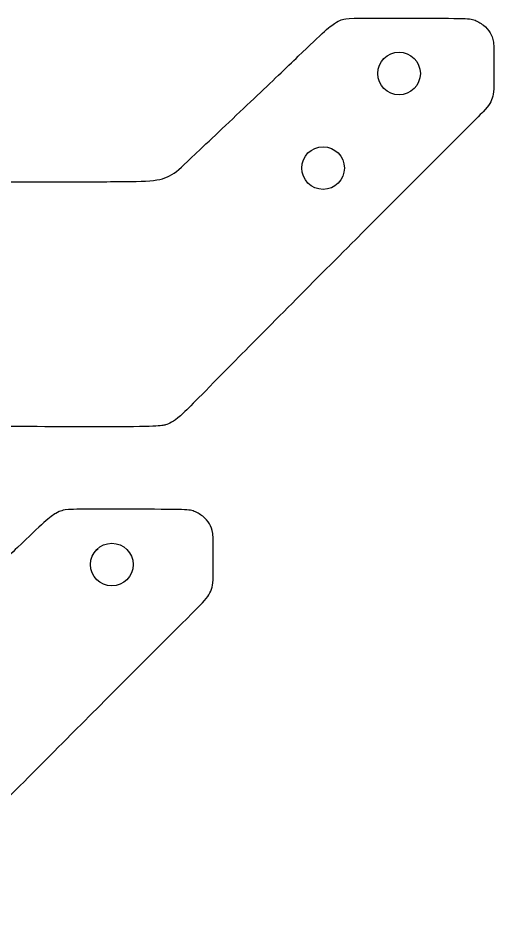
# Model space of a CAD drawing. Header units: millimetres. Extents: x -161 to 656, y -114 to 266.
# Drawn here: x 40 to 240.9, y -113.6 to 266.1 of the extents above; entities that cross this region are included whole.
import ezdxf

# ---------------------------------------------------------------- set-up
doc = ezdxf.new("R2010")
doc.units = ezdxf.units.MM
doc.layers.add('Layer 03', color=5, linetype='Continuous', true_color=0x0000ff)

msp = doc.modelspace()

# ---------------------------------------------------------------- linework, layer by layer
at = {"layer": 'Layer 03'}
for points in [[(193.97, 248.47), (194.98, 249.49)], [(72.77, 41.29), (73.79, 42.31)]]:
    msp.add_lwpolyline(points, dxfattribs=at)
for centre in [(200.83, 242.65), (200.83, 242.65), (168.77, 202.79), (168.77, 202.79), (79.63, 35.47)]:
    msp.add_circle(centre, 9, dxfattribs=at)
msp.add_open_spline([(-136.26, 197.36), (-144.53, 197.36), (-150.86, 197.43), (-152.14, 197.17), (-155.01, 196.21), (-158.12, 193.5), (-160.25, 189.27), (-160.3, 180.87), (-160.32, 176.2), (-159.95, 173), (-158.6, 169.57), (-155.73, 166.29), (-151.82, 164.3), (-147.03, 163.74), (-138.97, 163.58), (-136.42, 162.94), (-132.99, 160.87), (-130.68, 158.16), (-129.4, 156.24), (-128.68, 152.65), (-128.6, 144.36), (-128.6, 139.01), (-129.56, 135.5), (-131.63, 132.31), (-133.63, 130.63), (-138.17, 128.4), (-143.52, 128.32), (-149.82, 128.16), (-153.81, 127.04), (-155.65, 125.77), (-158.68, 122.82), (-160.19, 119.55), (-160.75, 115.56), (-160.99, 107.5), (-160.67, 104.95), (-159.08, 100.96), (-156.68, 98.17), (-153.81, 96.33), (-150.3, 95.21), (-144.72, 94.97), (-126.69, 94.82), (-47.78, 94.4), (97.36, 93.2), (102.24, 94.33), (107.11, 96.2), (120.61, 110.45), (185.86, 176.07), (231.23, 221.44), (236.83, 226.97), (239.31, 229.96), (240.55, 233.06), (240.96, 236.46), (240.86, 249.16), (240.96, 256.49), (239.51, 259.89), (236.73, 263.2), (232.29, 265.67), (228.37, 265.98), (198.12, 266.09), (179.03, 266.09), (177.06, 265.46), (174.76, 264.7), (170.5, 261.64), (159.56, 251.14), (140.98, 233.32), (113.86, 207.85), (105.67, 199.76), (98.78, 197.13), (82.05, 197.02), (47.72, 197.02), (-0.82, 196.8), (-101.24, 197.43), (-127.99, 197.36), (-136.26, 197.36)], degree=3, dxfattribs=at)
msp.add_open_spline([(-40.35, -113.62), (-19.3, -113.59), (-16.15, -112.85), (-11.37, -111.01), (2.13, -96.76), (67.38, -31.14), (112.75, 14.23), (118.35, 19.76), (120.83, 22.75), (122.06, 25.85), (122.48, 29.25), (122.37, 41.95), (122.48, 49.28), (121.03, 52.68), (118.25, 55.99), (113.81, 58.46), (109.88, 58.77), (79.64, 58.88), (60.55, 58.88), (58.58, 58.25), (56.28, 57.49), (52.02, 54.42), (41.08, 43.93), (22.5, 26.11), (-4.62, 0.63), (-12.82, -7.46), (-19.7, -10.08), (-31.07, -10.15), (-40.02, -10.17), (-40.35, -10.17)], degree=3, knots=[1736.843449, 1736.843449, 1736.843449, 1736.843449, 1751.437508, 1766.936955, 1782.436402, 1797.935849, 1813.435296, 1828.934743, 1844.43419, 1859.933637, 1875.433084, 1890.932531, 1906.431978, 1921.931425, 1937.430872, 1952.930319, 1968.429766, 1983.929213, 1999.428659, 2014.928106, 2030.427553, 2045.927, 2061.426447, 2076.925894, 2092.425341, 2107.924788, 2123.424235, 2138.923682, 2139.512761, 2139.512761, 2139.512761, 2139.512761], dxfattribs=at)

doc.saveas('drawing.dxf')
